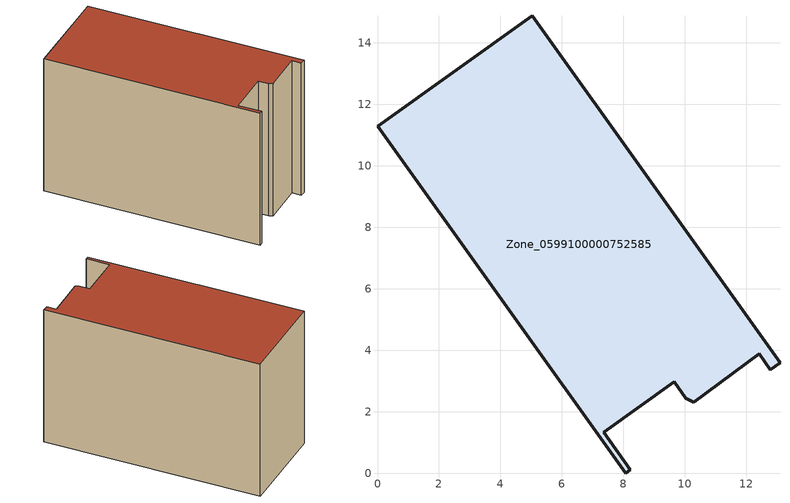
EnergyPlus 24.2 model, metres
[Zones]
Zone_0599100000752585
 floor ground (C_G): 0,11.29 5.03,14.88 13.09,3.59 12.78,3.37 12.41,3.88 10.28,2.32 10.03,2.44 9.64,2.97 7.35,1.33 8.22,0.11 8.07,0 z0
 wall outside (C_F): 7.35,1.33 9.64,2.97 10.03,2.44 10.28,2.32 12.41,3.88 12.78,3.37 13.09,3.59 5.03,14.88 0,11.29 8.07,0 8.22,0.11 7.35,1.33 z0:9.21
 roof outside (C_R): 10.28,2.32 12.41,3.88 12.78,3.37 13.09,3.59 5.03,14.88 0,11.29 8.07,0 8.22,0.11 7.35,1.33 9.64,2.97 10.03,2.44 z9.21
[BUILDING]
Pand.0599100000752585: North Axis=0; Terrain=City; Loads Convergence Tolerance Value=0.04; Temperature Convergence Tolerance Value=0.4; Solar Distribution=FullExterior; Maximum Number of Warmup Days=25; Minimum Number of Warmup Days=1
[Site:Location]
Rotterdam.The.Hague.AP_ZH_NLD Design_Conditions: Latitude=51.96; Longitude=4.45; Time Zone=1; Elevation=-4.5
[SITE:GROUNDTEMPERATURE:BUILDINGSURFACE]
18, 18, 18, 18, 18, 18, 18, 18, 18, 18, 18, 18
[MATERIAL] Thermal Absorptance=0.9; Solar Absorptance=0.7; Visible Absorptance=0.7
Name | Roughness | Thickness | Conductivity | Density | Specific Heat
G.TC.2006-2014 | MediumSmooth | 0.15 | 0.06 | 540 | 1210
F.TC.2006-2014 | Rough | 0.3 | 0.12 | 1920 | 840
R.TC.2006-2014 | MediumRough | 0.2 | 0.08 | 1500 | 1000
[CONSTRUCTION]
C_G: G.TC.2006-2014
C_F: F.TC.2006-2014
C_R: R.TC.2006-2014
[ZONE]
Zone_0599100000752585: Type=1; Multiplier=1; Ceiling Height=Autocalculate; Volume=Autocalculate; Floor Area=autocalculate; Part of Total Floor Area=Yes
[ZONEINFILTRATION:DESIGNFLOWRATE]
Infil_Zone_0599100000752585: Zone or ZoneList or Space or SpaceList=Zone_0599100000752585; Schedule=AlwaysOn; Design Flow Rate Calculation Method=Flow/Area; Flow Rate per Floor Area=0.0015; Constant Term Coefficient=1; Temperature Term Coefficient=0; Velocity Term Coefficient=0; Velocity Squared Term Coefficient=0
[HVACTEMPLATE:ZONE:IDEALLOADSAIRSYSTEM]
Zone_0599100000752585: Maximum Heating Supply Air Temperature=50; Minimum Cooling Supply Air Temperature=13; Maximum Heating Supply Air Humidity Ratio=0.0156; Minimum Cooling Supply Air Humidity Ratio=0.0077; Heating Limit=NoLimit; Cooling Limit=NoLimit; Dehumidification Control Type=ConstantSensibleHeatRatio; Cooling Sensible Heat Ratio=0.7; Dehumidification Setpoint=60; Humidification Control Type=None; Humidification Setpoint=30; Outdoor Air Method=None; Outdoor Air Flow Rate per Person=0.00944; Outdoor Air Flow Rate per Zone Floor Area=0; Outdoor Air Flow Rate per Zone=0; Demand Controlled Ventilation Type=None; Outdoor Air Economizer Type=NoEconomizer; Heat Recovery Type=None; Sensible Heat Recovery Effectiveness=0.7; Latent Heat Recovery Effectiveness=0.65
[ZONECONTROL:THERMOSTAT]
ThermostatControl_Zone_0599100000752585: Zone or ZoneList=Zone_0599100000752585; Control Type Schedule=DualSetpointControlType; Control 1=Thermostat_Zone_0599100000752585; Temperature Difference Between Cutout And Setpoint=0
[THERMOSTATSETPOINT:DUALSETPOINT]
Thermostat_Zone_0599100000752585: Heating Setpoint Temperature Schedule=HeatingSetpoint_Zone_0599100000752585; Cooling Setpoint Temperature Schedule=CoolingSetpoint_Zone_0599100000752585
[SCHEDULE:COMPACT]
HeatingSetpoint_Zone_0599100000752585: Through: 12/31, For: AllDays, Until: 24:00, 21
CoolingSetpoint_Zone_0599100000752585: Through: 12/31, For: AllDays, Until: 24:00, 24
DualSetpointControlType: Through: 12/31, For: AllDays, Until: 24:00, 4
AlwaysOn: Through: 12/31, For: AllDays, Until: 24:00, 1
